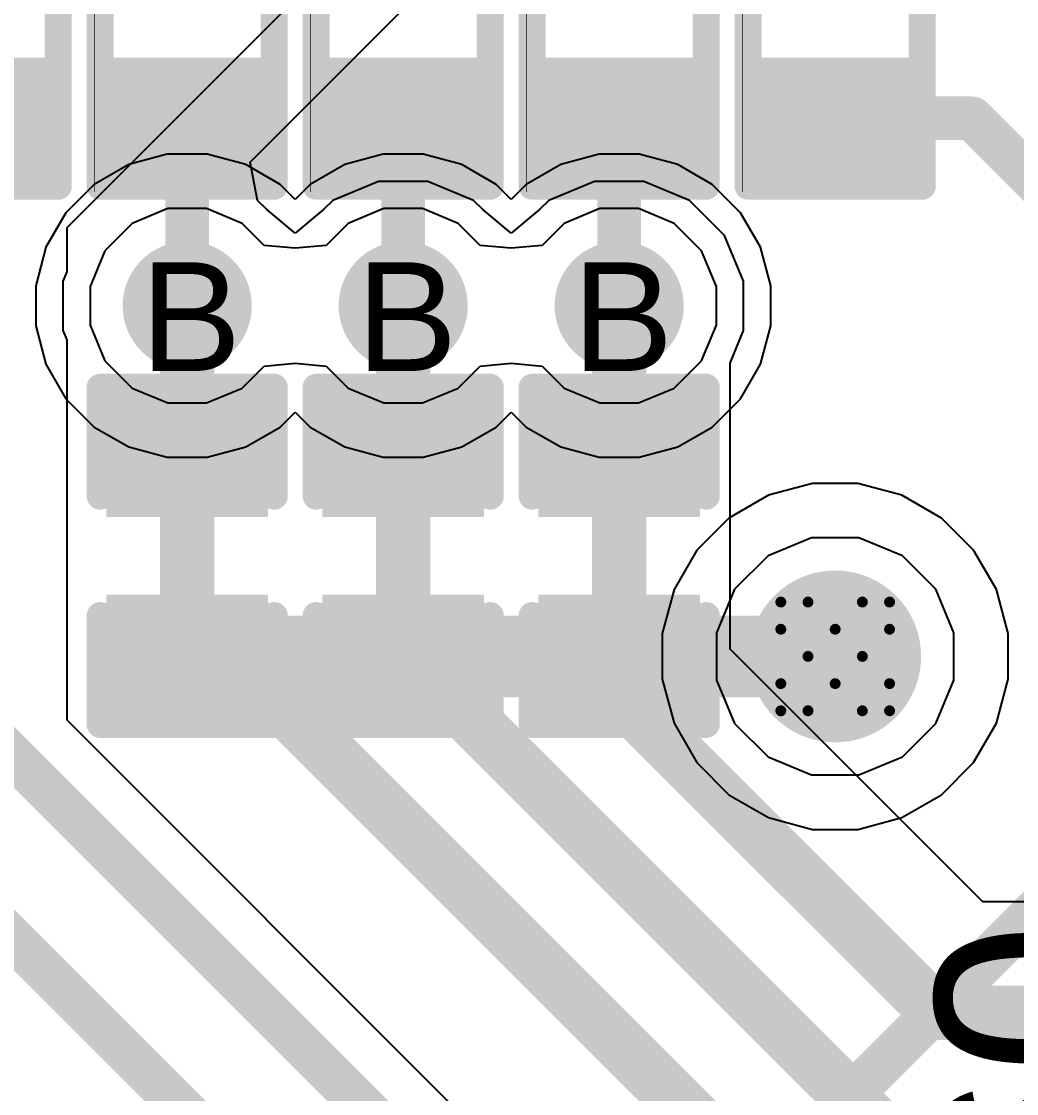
# Model space of a CAD drawing. Header units: inches. Extents: x 0 to 5379, y 0 to 5429.
# Drawn here: x 233.52 to 238.17, y 118.94 to 123.95 of the extents above; entities that cross this region are included whole.
import ezdxf

# ---------------------------------------------------------------- set-up
doc = ezdxf.new("R2010")
doc.units = ezdxf.units.IN
for name, color, linetype in [('Bottom Layer', 5, 'Continuous'), ('Bottom Solder', 6, 'Continuous'), ('Drill Drawing', 1, 'Continuous'), ('GND01', 16, 'Continuous'), ('GND02', 76, 'Continuous'), ('PWR', 156, 'Continuous'), ('SIG 01', 90, 'Continuous'), ('Top Layer', 1, 'Continuous'), ('Top Overlay', 2, 'Continuous'), ('Top Paste', 8, 'Continuous'), ('Top Solder', 216, 'Continuous'), ('Via Holes', 16, 'Continuous')]:
    doc.layers.add(name, color=color, linetype=linetype)
doc.styles.add('Arial', font='', dxfattribs={"height": 0.2})
doc.styles.get('Arial').set_extended_font_data('Arial')

# ---------------------------------------------------------------- blocks, each defined once
blk = doc.blocks.new('R___0402_431')
at = {"layer": 'Top Layer'}
for points in [[(-0.6985, -0.3175), (-0.6985, 0.3175), (-0.2413, 0.3175), (-0.2413, -0.3175)], [(0.2413, -0.3175), (0.2413, 0.3175), (0.6985, 0.3175), (0.6985, -0.3175)]]:
    blk.add_hatch(color=1, dxfattribs=at).paths.add_polyline_path(points)
at = {"layer": 'Top Paste'}
for points in [[(-0.6985, -0.3175), (-0.6985, 0.3175), (-0.2413, 0.3175), (-0.2413, -0.3175)], [(0.2413, -0.3175), (0.2413, 0.3175), (0.6985, 0.3175), (0.6985, -0.3175)]]:
    blk.add_hatch(color=8, dxfattribs=at).paths.add_polyline_path(points)
at = {"layer": 'Top Solder'}
for points in [[(-0.7535, -0.3725), (-0.7535, 0.3725), (-0.1863, 0.3725), (-0.1863, -0.3725)], [(0.1863, -0.3725), (0.1863, 0.3725), (0.7535, 0.3725), (0.7535, -0.3725)]]:
    blk.add_hatch(color=216, dxfattribs=at).paths.add_polyline_path(points)
at = {"layer": 'Top Overlay'}
for points in [[(-0.7874, -0.4064, 0.127, 0.127, 0), (-0.7874, 0.4064, 0.127, 0.127, 0)], [(0.7874, 0.4064, 0.127, 0.127, 0), (-0.7874, 0.4064, 0.127, 0.127, 0)], [(0.7874, -0.4064, 0.127, 0.127, 0), (0.7874, 0.4064, 0.127, 0.127, 0)], [(0.7874, -0.4064, 0.127, 0.127, 0), (-0.7874, -0.4064, 0.127, 0.127, 0)], [(0.8128, -0.4318, 0.00323, 0.00323, 0), (-0.8128, -0.4318, 0.00323, 0.00323, 0)]]:
    blk.add_lwpolyline(points, format="xyseb", dxfattribs=at)
for points in [[(-0.8191, 0.4064, 0.0635, 0.0635, 1), (-0.7556, 0.4064, 0.0635, 0.0635, 1)], [(-0.8191, 0.4064, 0.0635, 0.0635, 1), (-0.7556, 0.4064, 0.0635, 0.0635, 1)], [(0.7556, 0.4064, 0.0635, 0.0635, 1), (0.8191, 0.4064, 0.0635, 0.0635, 1)], [(0.7556, 0.4064, 0.0635, 0.0635, 1), (0.8191, 0.4064, 0.0635, 0.0635, 1)], [(-0.8191, -0.4064, 0.0635, 0.0635, 1), (-0.7556, -0.4064, 0.0635, 0.0635, 1)], [(-0.8191, -0.4064, 0.0635, 0.0635, 1), (-0.7556, -0.4064, 0.0635, 0.0635, 1)], [(0.7556, -0.4064, 0.0635, 0.0635, 1), (0.8191, -0.4064, 0.0635, 0.0635, 1)], [(0.7556, -0.4064, 0.0635, 0.0635, 1), (0.8191, -0.4064, 0.0635, 0.0635, 1)], [(-0.8136, -0.4318, 0.00161, 0.00161, 1), (-0.812, -0.4318, 0.00161, 0.00161, 1)], [(0.812, -0.4318, 0.00161, 0.00161, 1), (0.8136, -0.4318, 0.00161, 0.00161, 1)]]:
    blk.add_lwpolyline(points, format="xyseb", close=True, dxfattribs=at)
blk = doc.blocks.new('R___0402_432')
at = {"layer": 'Top Layer'}
for points in [[(-0.6985, -0.3175), (-0.6985, 0.3175), (-0.2413, 0.3175), (-0.2413, -0.3175)], [(0.2413, -0.3175), (0.2413, 0.3175), (0.6985, 0.3175), (0.6985, -0.3175)]]:
    blk.add_hatch(color=1, dxfattribs=at).paths.add_polyline_path(points)
at = {"layer": 'Top Paste'}
for points in [[(-0.6985, -0.3175), (-0.6985, 0.3175), (-0.2413, 0.3175), (-0.2413, -0.3175)], [(0.2413, -0.3175), (0.2413, 0.3175), (0.6985, 0.3175), (0.6985, -0.3175)]]:
    blk.add_hatch(color=8, dxfattribs=at).paths.add_polyline_path(points)
at = {"layer": 'Top Solder'}
for points in [[(-0.7535, -0.3725), (-0.7535, 0.3725), (-0.1863, 0.3725), (-0.1863, -0.3725)], [(0.1863, -0.3725), (0.1863, 0.3725), (0.7535, 0.3725), (0.7535, -0.3725)]]:
    blk.add_hatch(color=216, dxfattribs=at).paths.add_polyline_path(points)
at = {"layer": 'Top Overlay'}
for points in [[(-0.7874, -0.4064, 0.127, 0.127, 0), (-0.7874, 0.4064, 0.127, 0.127, 0)], [(0.7874, 0.4064, 0.127, 0.127, 0), (-0.7874, 0.4064, 0.127, 0.127, 0)], [(0.7874, -0.4064, 0.127, 0.127, 0), (0.7874, 0.4064, 0.127, 0.127, 0)], [(0.7874, -0.4064, 0.127, 0.127, 0), (-0.7874, -0.4064, 0.127, 0.127, 0)], [(0.8128, -0.4318, 0.00323, 0.00323, 0), (-0.8128, -0.4318, 0.00323, 0.00323, 0)]]:
    blk.add_lwpolyline(points, format="xyseb", dxfattribs=at)
for points in [[(-0.8191, 0.4064, 0.0635, 0.0635, 1), (-0.7556, 0.4064, 0.0635, 0.0635, 1)], [(-0.8191, 0.4064, 0.0635, 0.0635, 1), (-0.7556, 0.4064, 0.0635, 0.0635, 1)], [(0.7556, 0.4064, 0.0635, 0.0635, 1), (0.8191, 0.4064, 0.0635, 0.0635, 1)], [(0.7556, 0.4064, 0.0635, 0.0635, 1), (0.8191, 0.4064, 0.0635, 0.0635, 1)], [(-0.8191, -0.4064, 0.0635, 0.0635, 1), (-0.7556, -0.4064, 0.0635, 0.0635, 1)], [(-0.8191, -0.4064, 0.0635, 0.0635, 1), (-0.7556, -0.4064, 0.0635, 0.0635, 1)], [(0.7556, -0.4064, 0.0635, 0.0635, 1), (0.8191, -0.4064, 0.0635, 0.0635, 1)], [(0.7556, -0.4064, 0.0635, 0.0635, 1), (0.8191, -0.4064, 0.0635, 0.0635, 1)], [(-0.8136, -0.4318, 0.00161, 0.00161, 1), (-0.812, -0.4318, 0.00161, 0.00161, 1)], [(0.812, -0.4318, 0.00161, 0.00161, 1), (0.8136, -0.4318, 0.00161, 0.00161, 1)]]:
    blk.add_lwpolyline(points, format="xyseb", close=True, dxfattribs=at)
blk = doc.blocks.new('R___0402_434')
at = {"layer": 'Top Layer'}
for points in [[(-0.6985, -0.3175), (-0.6985, 0.3175), (-0.2413, 0.3175), (-0.2413, -0.3175)], [(0.2413, -0.3175), (0.2413, 0.3175), (0.6985, 0.3175), (0.6985, -0.3175)]]:
    blk.add_hatch(color=1, dxfattribs=at).paths.add_polyline_path(points)
at = {"layer": 'Top Paste'}
for points in [[(-0.6985, -0.3175), (-0.6985, 0.3175), (-0.2413, 0.3175), (-0.2413, -0.3175)], [(0.2413, -0.3175), (0.2413, 0.3175), (0.6985, 0.3175), (0.6985, -0.3175)]]:
    blk.add_hatch(color=8, dxfattribs=at).paths.add_polyline_path(points)
at = {"layer": 'Top Solder'}
for points in [[(-0.7535, -0.3725), (-0.7535, 0.3725), (-0.1863, 0.3725), (-0.1863, -0.3725)], [(0.1863, -0.3725), (0.1863, 0.3725), (0.7535, 0.3725), (0.7535, -0.3725)]]:
    blk.add_hatch(color=216, dxfattribs=at).paths.add_polyline_path(points)
at = {"layer": 'Top Overlay'}
for points in [[(-0.7874, -0.4064, 0.127, 0.127, 0), (-0.7874, 0.4064, 0.127, 0.127, 0)], [(0.7874, 0.4064, 0.127, 0.127, 0), (-0.7874, 0.4064, 0.127, 0.127, 0)], [(0.7874, -0.4064, 0.127, 0.127, 0), (0.7874, 0.4064, 0.127, 0.127, 0)], [(0.7874, -0.4064, 0.127, 0.127, 0), (-0.7874, -0.4064, 0.127, 0.127, 0)], [(0.8128, -0.4318, 0.00323, 0.00323, 0), (-0.8128, -0.4318, 0.00323, 0.00323, 0)]]:
    blk.add_lwpolyline(points, format="xyseb", dxfattribs=at)
for points in [[(-0.8191, 0.4064, 0.0635, 0.0635, 1), (-0.7556, 0.4064, 0.0635, 0.0635, 1)], [(-0.8191, 0.4064, 0.0635, 0.0635, 1), (-0.7556, 0.4064, 0.0635, 0.0635, 1)], [(0.7556, 0.4064, 0.0635, 0.0635, 1), (0.8191, 0.4064, 0.0635, 0.0635, 1)], [(0.7556, 0.4064, 0.0635, 0.0635, 1), (0.8191, 0.4064, 0.0635, 0.0635, 1)], [(-0.8191, -0.4064, 0.0635, 0.0635, 1), (-0.7556, -0.4064, 0.0635, 0.0635, 1)], [(-0.8191, -0.4064, 0.0635, 0.0635, 1), (-0.7556, -0.4064, 0.0635, 0.0635, 1)], [(0.7556, -0.4064, 0.0635, 0.0635, 1), (0.8191, -0.4064, 0.0635, 0.0635, 1)], [(0.7556, -0.4064, 0.0635, 0.0635, 1), (0.8191, -0.4064, 0.0635, 0.0635, 1)], [(-0.8136, -0.4318, 0.00161, 0.00161, 1), (-0.812, -0.4318, 0.00161, 0.00161, 1)], [(0.812, -0.4318, 0.00161, 0.00161, 1), (0.8136, -0.4318, 0.00161, 0.00161, 1)]]:
    blk.add_lwpolyline(points, format="xyseb", close=True, dxfattribs=at)
blk = doc.blocks.new('R___0402_436')
at = {"layer": 'Top Layer'}
for points in [[(-0.6985, -0.3175), (-0.6985, 0.3175), (-0.2413, 0.3175), (-0.2413, -0.3175)], [(0.2413, -0.3175), (0.2413, 0.3175), (0.6985, 0.3175), (0.6985, -0.3175)]]:
    blk.add_hatch(color=1, dxfattribs=at).paths.add_polyline_path(points)
at = {"layer": 'Top Paste'}
for points in [[(-0.6985, -0.3175), (-0.6985, 0.3175), (-0.2413, 0.3175), (-0.2413, -0.3175)], [(0.2413, -0.3175), (0.2413, 0.3175), (0.6985, 0.3175), (0.6985, -0.3175)]]:
    blk.add_hatch(color=8, dxfattribs=at).paths.add_polyline_path(points)
at = {"layer": 'Top Solder'}
for points in [[(-0.7535, -0.3725), (-0.7535, 0.3725), (-0.1863, 0.3725), (-0.1863, -0.3725)], [(0.1863, -0.3725), (0.1863, 0.3725), (0.7535, 0.3725), (0.7535, -0.3725)]]:
    blk.add_hatch(color=216, dxfattribs=at).paths.add_polyline_path(points)
at = {"layer": 'Top Overlay'}
for points in [[(-0.7874, -0.4064, 0.127, 0.127, 0), (-0.7874, 0.4064, 0.127, 0.127, 0)], [(0.7874, 0.4064, 0.127, 0.127, 0), (-0.7874, 0.4064, 0.127, 0.127, 0)], [(0.7874, -0.4064, 0.127, 0.127, 0), (0.7874, 0.4064, 0.127, 0.127, 0)], [(0.7874, -0.4064, 0.127, 0.127, 0), (-0.7874, -0.4064, 0.127, 0.127, 0)], [(0.8128, -0.4318, 0.00323, 0.00323, 0), (-0.8128, -0.4318, 0.00323, 0.00323, 0)]]:
    blk.add_lwpolyline(points, format="xyseb", dxfattribs=at)
for points in [[(-0.8191, 0.4064, 0.0635, 0.0635, 1), (-0.7556, 0.4064, 0.0635, 0.0635, 1)], [(-0.8191, 0.4064, 0.0635, 0.0635, 1), (-0.7556, 0.4064, 0.0635, 0.0635, 1)], [(0.7556, 0.4064, 0.0635, 0.0635, 1), (0.8191, 0.4064, 0.0635, 0.0635, 1)], [(0.7556, 0.4064, 0.0635, 0.0635, 1), (0.8191, 0.4064, 0.0635, 0.0635, 1)], [(-0.8191, -0.4064, 0.0635, 0.0635, 1), (-0.7556, -0.4064, 0.0635, 0.0635, 1)], [(-0.8191, -0.4064, 0.0635, 0.0635, 1), (-0.7556, -0.4064, 0.0635, 0.0635, 1)], [(0.7556, -0.4064, 0.0635, 0.0635, 1), (0.8191, -0.4064, 0.0635, 0.0635, 1)], [(0.7556, -0.4064, 0.0635, 0.0635, 1), (0.8191, -0.4064, 0.0635, 0.0635, 1)], [(-0.8136, -0.4318, 0.00161, 0.00161, 1), (-0.812, -0.4318, 0.00161, 0.00161, 1)], [(0.812, -0.4318, 0.00161, 0.00161, 1), (0.8136, -0.4318, 0.00161, 0.00161, 1)]]:
    blk.add_lwpolyline(points, format="xyseb", close=True, dxfattribs=at)
blk = doc.blocks.new('R___0402_438')
at = {"layer": 'Top Layer'}
for points in [[(-0.6985, -0.3175), (-0.6985, 0.3175), (-0.2413, 0.3175), (-0.2413, -0.3175)], [(0.2413, -0.3175), (0.2413, 0.3175), (0.6985, 0.3175), (0.6985, -0.3175)]]:
    blk.add_hatch(color=1, dxfattribs=at).paths.add_polyline_path(points)
at = {"layer": 'Top Paste'}
for points in [[(-0.6985, -0.3175), (-0.6985, 0.3175), (-0.2413, 0.3175), (-0.2413, -0.3175)], [(0.2413, -0.3175), (0.2413, 0.3175), (0.6985, 0.3175), (0.6985, -0.3175)]]:
    blk.add_hatch(color=8, dxfattribs=at).paths.add_polyline_path(points)
at = {"layer": 'Top Solder'}
for points in [[(-0.7535, -0.3725), (-0.7535, 0.3725), (-0.1863, 0.3725), (-0.1863, -0.3725)], [(0.1863, -0.3725), (0.1863, 0.3725), (0.7535, 0.3725), (0.7535, -0.3725)]]:
    blk.add_hatch(color=216, dxfattribs=at).paths.add_polyline_path(points)
at = {"layer": 'Top Overlay'}
for points in [[(-0.7874, -0.4064, 0.127, 0.127, 0), (-0.7874, 0.4064, 0.127, 0.127, 0)], [(0.7874, 0.4064, 0.127, 0.127, 0), (-0.7874, 0.4064, 0.127, 0.127, 0)], [(0.7874, -0.4064, 0.127, 0.127, 0), (0.7874, 0.4064, 0.127, 0.127, 0)], [(0.7874, -0.4064, 0.127, 0.127, 0), (-0.7874, -0.4064, 0.127, 0.127, 0)], [(0.8128, -0.4318, 0.00323, 0.00323, 0), (-0.8128, -0.4318, 0.00323, 0.00323, 0)]]:
    blk.add_lwpolyline(points, format="xyseb", dxfattribs=at)
for points in [[(-0.8191, 0.4064, 0.0635, 0.0635, 1), (-0.7556, 0.4064, 0.0635, 0.0635, 1)], [(-0.8191, 0.4064, 0.0635, 0.0635, 1), (-0.7556, 0.4064, 0.0635, 0.0635, 1)], [(0.7556, 0.4064, 0.0635, 0.0635, 1), (0.8191, 0.4064, 0.0635, 0.0635, 1)], [(0.7556, 0.4064, 0.0635, 0.0635, 1), (0.8191, 0.4064, 0.0635, 0.0635, 1)], [(-0.8191, -0.4064, 0.0635, 0.0635, 1), (-0.7556, -0.4064, 0.0635, 0.0635, 1)], [(-0.8191, -0.4064, 0.0635, 0.0635, 1), (-0.7556, -0.4064, 0.0635, 0.0635, 1)], [(0.7556, -0.4064, 0.0635, 0.0635, 1), (0.8191, -0.4064, 0.0635, 0.0635, 1)], [(0.7556, -0.4064, 0.0635, 0.0635, 1), (0.8191, -0.4064, 0.0635, 0.0635, 1)], [(-0.8136, -0.4318, 0.00161, 0.00161, 1), (-0.812, -0.4318, 0.00161, 0.00161, 1)], [(0.812, -0.4318, 0.00161, 0.00161, 1), (0.8136, -0.4318, 0.00161, 0.00161, 1)]]:
    blk.add_lwpolyline(points, format="xyseb", close=True, dxfattribs=at)
blk = doc.blocks.new('C___0402_965')
at = {"layer": 'Top Layer'}
for points in [[(-0.6985, -0.3175), (-0.6985, 0.3175), (-0.2413, 0.3175), (-0.2413, -0.3175)], [(0.2413, -0.3175), (0.2413, 0.3175), (0.6985, 0.3175), (0.6985, -0.3175)]]:
    blk.add_hatch(color=1, dxfattribs=at).paths.add_polyline_path(points)
at = {"layer": 'Top Paste'}
for points in [[(-0.6985, -0.3175), (-0.6985, 0.3175), (-0.2413, 0.3175), (-0.2413, -0.3175)], [(0.2413, -0.3175), (0.2413, 0.3175), (0.6985, 0.3175), (0.6985, -0.3175)]]:
    blk.add_hatch(color=8, dxfattribs=at).paths.add_polyline_path(points)
at = {"layer": 'Top Solder'}
for points in [[(-0.7585, -0.3775), (-0.7585, 0.3775), (-0.1813, 0.3775), (-0.1813, -0.3775)], [(0.1813, -0.3775), (0.1813, 0.3775), (0.7585, 0.3775), (0.7585, -0.3775)]]:
    blk.add_hatch(color=216, dxfattribs=at).paths.add_polyline_path(points)
at = {"layer": 'Top Overlay'}
for points in [[(-0.7874, 0.4064, 0.127, 0.127, 0), (-0.2794, 0.4064, 0.127, 0.127, 0)], [(-0.7874, 0.4064, 0.127, 0.127, 0), (-0.7874, -0.4064, 0.127, 0.127, 0)], [(0.2794, 0.4064, 0.127, 0.127, 0), (0.7874, 0.4064, 0.127, 0.127, 0)], [(0.7874, 0.4064, 0.127, 0.127, 0), (0.7874, -0.4064, 0.127, 0.127, 0)], [(-0.7874, -0.4064, 0.127, 0.127, 0), (-0.2794, -0.4064, 0.127, 0.127, 0)], [(0.2794, -0.4064, 0.127, 0.127, 0), (0.7874, -0.4064, 0.127, 0.127, 0)]]:
    blk.add_lwpolyline(points, format="xyseb", dxfattribs=at)
for points in [[(-0.8191, 0.4064, 0.0635, 0.0635, 1), (-0.7556, 0.4064, 0.0635, 0.0635, 1)], [(-0.8191, 0.4064, 0.0635, 0.0635, 1), (-0.7556, 0.4064, 0.0635, 0.0635, 1)], [(-0.3111, 0.4064, 0.0635, 0.0635, 1), (-0.2477, 0.4064, 0.0635, 0.0635, 1)], [(0.2477, 0.4064, 0.0635, 0.0635, 1), (0.3111, 0.4064, 0.0635, 0.0635, 1)], [(0.7556, 0.4064, 0.0635, 0.0635, 1), (0.8191, 0.4064, 0.0635, 0.0635, 1)], [(0.7556, 0.4064, 0.0635, 0.0635, 1), (0.8191, 0.4064, 0.0635, 0.0635, 1)], [(-0.8191, -0.4064, 0.0635, 0.0635, 1), (-0.7556, -0.4064, 0.0635, 0.0635, 1)], [(-0.8191, -0.4064, 0.0635, 0.0635, 1), (-0.7556, -0.4064, 0.0635, 0.0635, 1)], [(-0.3111, -0.4064, 0.0635, 0.0635, 1), (-0.2477, -0.4064, 0.0635, 0.0635, 1)], [(0.2477, -0.4064, 0.0635, 0.0635, 1), (0.3111, -0.4064, 0.0635, 0.0635, 1)], [(0.7556, -0.4064, 0.0635, 0.0635, 1), (0.8191, -0.4064, 0.0635, 0.0635, 1)], [(0.7556, -0.4064, 0.0635, 0.0635, 1), (0.8191, -0.4064, 0.0635, 0.0635, 1)]]:
    blk.add_lwpolyline(points, format="xyseb", close=True, dxfattribs=at)
blk = doc.blocks.new('C___0402_966')
at = {"layer": 'Top Layer'}
for points in [[(-0.6985, -0.3175), (-0.6985, 0.3175), (-0.2413, 0.3175), (-0.2413, -0.3175)], [(0.2413, -0.3175), (0.2413, 0.3175), (0.6985, 0.3175), (0.6985, -0.3175)]]:
    blk.add_hatch(color=1, dxfattribs=at).paths.add_polyline_path(points)
at = {"layer": 'Top Paste'}
for points in [[(-0.6985, -0.3175), (-0.6985, 0.3175), (-0.2413, 0.3175), (-0.2413, -0.3175)], [(0.2413, -0.3175), (0.2413, 0.3175), (0.6985, 0.3175), (0.6985, -0.3175)]]:
    blk.add_hatch(color=8, dxfattribs=at).paths.add_polyline_path(points)
at = {"layer": 'Top Solder'}
for points in [[(-0.7585, -0.3775), (-0.7585, 0.3775), (-0.1813, 0.3775), (-0.1813, -0.3775)], [(0.1813, -0.3775), (0.1813, 0.3775), (0.7585, 0.3775), (0.7585, -0.3775)]]:
    blk.add_hatch(color=216, dxfattribs=at).paths.add_polyline_path(points)
at = {"layer": 'Top Overlay'}
for points in [[(-0.7874, 0.4064, 0.127, 0.127, 0), (-0.2794, 0.4064, 0.127, 0.127, 0)], [(-0.7874, 0.4064, 0.127, 0.127, 0), (-0.7874, -0.4064, 0.127, 0.127, 0)], [(0.2794, 0.4064, 0.127, 0.127, 0), (0.7874, 0.4064, 0.127, 0.127, 0)], [(0.7874, 0.4064, 0.127, 0.127, 0), (0.7874, -0.4064, 0.127, 0.127, 0)], [(-0.7874, -0.4064, 0.127, 0.127, 0), (-0.2794, -0.4064, 0.127, 0.127, 0)], [(0.2794, -0.4064, 0.127, 0.127, 0), (0.7874, -0.4064, 0.127, 0.127, 0)]]:
    blk.add_lwpolyline(points, format="xyseb", dxfattribs=at)
for points in [[(-0.8191, 0.4064, 0.0635, 0.0635, 1), (-0.7556, 0.4064, 0.0635, 0.0635, 1)], [(-0.8191, 0.4064, 0.0635, 0.0635, 1), (-0.7556, 0.4064, 0.0635, 0.0635, 1)], [(-0.3111, 0.4064, 0.0635, 0.0635, 1), (-0.2477, 0.4064, 0.0635, 0.0635, 1)], [(0.2477, 0.4064, 0.0635, 0.0635, 1), (0.3111, 0.4064, 0.0635, 0.0635, 1)], [(0.7556, 0.4064, 0.0635, 0.0635, 1), (0.8191, 0.4064, 0.0635, 0.0635, 1)], [(0.7556, 0.4064, 0.0635, 0.0635, 1), (0.8191, 0.4064, 0.0635, 0.0635, 1)], [(-0.8191, -0.4064, 0.0635, 0.0635, 1), (-0.7556, -0.4064, 0.0635, 0.0635, 1)], [(-0.8191, -0.4064, 0.0635, 0.0635, 1), (-0.7556, -0.4064, 0.0635, 0.0635, 1)], [(-0.3111, -0.4064, 0.0635, 0.0635, 1), (-0.2477, -0.4064, 0.0635, 0.0635, 1)], [(0.2477, -0.4064, 0.0635, 0.0635, 1), (0.3111, -0.4064, 0.0635, 0.0635, 1)], [(0.7556, -0.4064, 0.0635, 0.0635, 1), (0.8191, -0.4064, 0.0635, 0.0635, 1)], [(0.7556, -0.4064, 0.0635, 0.0635, 1), (0.8191, -0.4064, 0.0635, 0.0635, 1)]]:
    blk.add_lwpolyline(points, format="xyseb", close=True, dxfattribs=at)
blk = doc.blocks.new('C___0402_967')
at = {"layer": 'Top Layer'}
for points in [[(-0.6985, -0.3175), (-0.6985, 0.3175), (-0.2413, 0.3175), (-0.2413, -0.3175)], [(0.2413, -0.3175), (0.2413, 0.3175), (0.6985, 0.3175), (0.6985, -0.3175)]]:
    blk.add_hatch(color=1, dxfattribs=at).paths.add_polyline_path(points)
at = {"layer": 'Top Paste'}
for points in [[(-0.6985, -0.3175), (-0.6985, 0.3175), (-0.2413, 0.3175), (-0.2413, -0.3175)], [(0.2413, -0.3175), (0.2413, 0.3175), (0.6985, 0.3175), (0.6985, -0.3175)]]:
    blk.add_hatch(color=8, dxfattribs=at).paths.add_polyline_path(points)
at = {"layer": 'Top Solder'}
for points in [[(-0.7585, -0.3775), (-0.7585, 0.3775), (-0.1813, 0.3775), (-0.1813, -0.3775)], [(0.1813, -0.3775), (0.1813, 0.3775), (0.7585, 0.3775), (0.7585, -0.3775)]]:
    blk.add_hatch(color=216, dxfattribs=at).paths.add_polyline_path(points)
at = {"layer": 'Top Overlay'}
for points in [[(-0.7874, 0.4064, 0.127, 0.127, 0), (-0.2794, 0.4064, 0.127, 0.127, 0)], [(-0.7874, 0.4064, 0.127, 0.127, 0), (-0.7874, -0.4064, 0.127, 0.127, 0)], [(0.2794, 0.4064, 0.127, 0.127, 0), (0.7874, 0.4064, 0.127, 0.127, 0)], [(0.7874, 0.4064, 0.127, 0.127, 0), (0.7874, -0.4064, 0.127, 0.127, 0)], [(-0.7874, -0.4064, 0.127, 0.127, 0), (-0.2794, -0.4064, 0.127, 0.127, 0)], [(0.2794, -0.4064, 0.127, 0.127, 0), (0.7874, -0.4064, 0.127, 0.127, 0)]]:
    blk.add_lwpolyline(points, format="xyseb", dxfattribs=at)
for points in [[(-0.8191, 0.4064, 0.0635, 0.0635, 1), (-0.7556, 0.4064, 0.0635, 0.0635, 1)], [(-0.8191, 0.4064, 0.0635, 0.0635, 1), (-0.7556, 0.4064, 0.0635, 0.0635, 1)], [(-0.3111, 0.4064, 0.0635, 0.0635, 1), (-0.2477, 0.4064, 0.0635, 0.0635, 1)], [(0.2477, 0.4064, 0.0635, 0.0635, 1), (0.3111, 0.4064, 0.0635, 0.0635, 1)], [(0.7556, 0.4064, 0.0635, 0.0635, 1), (0.8191, 0.4064, 0.0635, 0.0635, 1)], [(0.7556, 0.4064, 0.0635, 0.0635, 1), (0.8191, 0.4064, 0.0635, 0.0635, 1)], [(-0.8191, -0.4064, 0.0635, 0.0635, 1), (-0.7556, -0.4064, 0.0635, 0.0635, 1)], [(-0.8191, -0.4064, 0.0635, 0.0635, 1), (-0.7556, -0.4064, 0.0635, 0.0635, 1)], [(-0.3111, -0.4064, 0.0635, 0.0635, 1), (-0.2477, -0.4064, 0.0635, 0.0635, 1)], [(0.2477, -0.4064, 0.0635, 0.0635, 1), (0.3111, -0.4064, 0.0635, 0.0635, 1)], [(0.7556, -0.4064, 0.0635, 0.0635, 1), (0.8191, -0.4064, 0.0635, 0.0635, 1)], [(0.7556, -0.4064, 0.0635, 0.0635, 1), (0.8191, -0.4064, 0.0635, 0.0635, 1)]]:
    blk.add_lwpolyline(points, format="xyseb", close=True, dxfattribs=at)

msp = doc.modelspace()

# ---------------------------------------------------------------- hatches: boundary and pattern name
at = {"layer": 'Bottom Layer'}
h = msp.add_hatch(color=5, dxfattribs=at)
edge = h.paths.add_edge_path()
edge.add_arc((234.2987, 122.6225), 0.2, 0, 360)
h = msp.add_hatch(color=5, dxfattribs=at)
edge = h.paths.add_edge_path()
edge.add_arc((235.3077, 122.6225), 0.2, 0, 360)
h = msp.add_hatch(color=5, dxfattribs=at)
edge = h.paths.add_edge_path()
edge.add_arc((236.3168, 122.6225), 0.2, 0, 360)
h = msp.add_hatch(color=5, dxfattribs=at)
edge = h.paths.add_edge_path()
edge.add_arc((237.3259, 120.9842), 0.3, 0, 360)
at = {"layer": 'Bottom Solder'}
h = msp.add_hatch(color=6, dxfattribs=at)
edge = h.paths.add_edge_path()
edge.add_arc((234.2987, 122.6225), 0.3016, 0, 360)
h = msp.add_hatch(color=6, dxfattribs=at)
edge = h.paths.add_edge_path()
edge.add_arc((235.3077, 122.6225), 0.3016, 0, 360)
h = msp.add_hatch(color=6, dxfattribs=at)
edge = h.paths.add_edge_path()
edge.add_arc((236.3168, 122.6225), 0.3016, 0, 360)
h = msp.add_hatch(color=6, dxfattribs=at)
edge = h.paths.add_edge_path()
edge.add_arc((237.3259, 120.9842), 0.4016, 0, 360)
at = {"layer": 'GND01'}
h = msp.add_hatch(color=16, dxfattribs=at)
edge = h.paths.add_edge_path()
edge.add_arc((234.2987, 122.6225), 0.2, 0, 360)
h = msp.add_hatch(color=16, dxfattribs=at)
edge = h.paths.add_edge_path()
edge.add_arc((235.3077, 122.6225), 0.2, 0, 360)
h = msp.add_hatch(color=16, dxfattribs=at)
edge = h.paths.add_edge_path()
edge.add_arc((236.3168, 122.6225), 0.2, 0, 360)
h = msp.add_hatch(color=16, dxfattribs=at)
edge = h.paths.add_edge_path()
edge.add_arc((237.3259, 120.9842), 0.3, 0, 360)
at = {"layer": 'GND02'}
h = msp.add_hatch(color=76, dxfattribs=at)
edge = h.paths.add_edge_path()
edge.add_arc((234.2987, 122.6225), 0.2, 0, 360)
h = msp.add_hatch(color=76, dxfattribs=at)
edge = h.paths.add_edge_path()
edge.add_arc((235.3077, 122.6225), 0.2, 0, 360)
h = msp.add_hatch(color=76, dxfattribs=at)
edge = h.paths.add_edge_path()
edge.add_arc((236.3168, 122.6225), 0.2, 0, 360)
h = msp.add_hatch(color=76, dxfattribs=at)
edge = h.paths.add_edge_path()
edge.add_arc((237.3259, 120.9842), 0.3, 0, 360)
at = {"layer": 'PWR'}
h = msp.add_hatch(color=156, dxfattribs=at)
edge = h.paths.add_edge_path()
edge.add_arc((234.2987, 122.6225), 0.2, 0, 360)
h = msp.add_hatch(color=156, dxfattribs=at)
edge = h.paths.add_edge_path()
edge.add_arc((235.3077, 122.6225), 0.2, 0, 360)
h = msp.add_hatch(color=156, dxfattribs=at)
edge = h.paths.add_edge_path()
edge.add_arc((236.3168, 122.6225), 0.2, 0, 360)
h = msp.add_hatch(color=156, dxfattribs=at)
edge = h.paths.add_edge_path()
edge.add_arc((237.3259, 120.9842), 0.3, 0, 360)
at = {"layer": 'SIG 01'}
h = msp.add_hatch(color=90, dxfattribs=at)
edge = h.paths.add_edge_path()
edge.add_arc((234.2987, 122.6225), 0.2, 0, 360)
h = msp.add_hatch(color=90, dxfattribs=at)
edge = h.paths.add_edge_path()
edge.add_arc((235.3077, 122.6225), 0.2, 0, 360)
h = msp.add_hatch(color=90, dxfattribs=at)
edge = h.paths.add_edge_path()
edge.add_arc((236.3168, 122.6225), 0.2, 0, 360)
h = msp.add_hatch(color=90, dxfattribs=at)
edge = h.paths.add_edge_path()
edge.add_arc((237.3259, 120.9842), 0.3, 0, 360)
at = {"layer": 'Top Layer'}
h = msp.add_hatch(color=1, dxfattribs=at)
edge = h.paths.add_edge_path()
edge.add_arc((234.2987, 122.6225), 0.2, 0, 360)
h = msp.add_hatch(color=1, dxfattribs=at)
edge = h.paths.add_edge_path()
edge.add_arc((235.3077, 122.6225), 0.2, 0, 360)
h = msp.add_hatch(color=1, dxfattribs=at)
edge = h.paths.add_edge_path()
edge.add_arc((236.3168, 122.6225), 0.2, 0, 360)
h = msp.add_hatch(color=1, dxfattribs=at)
edge = h.paths.add_edge_path()
edge.add_arc((237.3259, 120.9842), 0.3, 0, 360)
at = {"layer": 'Top Solder'}
h = msp.add_hatch(color=216, dxfattribs=at)
edge = h.paths.add_edge_path()
edge.add_arc((234.2987, 122.6225), 0.3016, 0, 360)
h = msp.add_hatch(color=216, dxfattribs=at)
edge = h.paths.add_edge_path()
edge.add_arc((235.3077, 122.6225), 0.3016, 0, 360)
h = msp.add_hatch(color=216, dxfattribs=at)
edge = h.paths.add_edge_path()
edge.add_arc((236.3168, 122.6225), 0.3016, 0, 360)
h = msp.add_hatch(color=216, dxfattribs=at)
edge = h.paths.add_edge_path()
edge.add_arc((237.3259, 120.9842), 0.4016, 0, 360)
at = {"layer": 'Via Holes'}
h = msp.add_hatch(color=7, dxfattribs=at)
edge = h.paths.add_edge_path()
edge.add_arc((234.2987, 122.6225), 0.1, 0, 360)
h = msp.add_hatch(color=7, dxfattribs=at)
edge = h.paths.add_edge_path()
edge.add_arc((235.3077, 122.6225), 0.1, 0, 360)
h = msp.add_hatch(color=7, dxfattribs=at)
edge = h.paths.add_edge_path()
edge.add_arc((236.3168, 122.6225), 0.1, 0, 360)
h = msp.add_hatch(color=7, dxfattribs=at)
edge = h.paths.add_edge_path()
edge.add_arc((237.3259, 120.9842), 0.15, 0, 360)

# ---------------------------------------------------------------- linework, layer by layer
at = {"layer": 'Bottom Layer'}
for p, q in [((234.2054, 123.3305), (234.0254, 123.2823)), ((234.3919, 123.3305), (234.2054, 123.3305)), ((234.5719, 123.2823), (234.3919, 123.3305)), ((235.2145, 123.3305), (235.0345, 123.2823)), ((235.4009, 123.3305), (235.2145, 123.3305)), ((235.581, 123.2823), (235.4009, 123.3305)), ((236.2236, 123.3305), (236.0435, 123.2823)), ((236.41, 123.3305), (236.2236, 123.3305)), ((236.5901, 123.2823), (236.41, 123.3305)), ((234.0254, 123.2823), (233.8639, 123.1891)), ((234.7334, 123.1891), (234.5719, 123.2823)), ((235.0345, 123.2823), (234.873, 123.1891)), ((235.7425, 123.1891), (235.581, 123.2823)), ((236.0435, 123.2823), (235.8821, 123.1891)), ((236.7515, 123.1891), (236.5901, 123.2823)), ((233.8639, 123.1891), (233.7321, 123.0572)), ((234.8032, 123.1192), (234.7334, 123.1891)), ((234.873, 123.1891), (234.8032, 123.1192)), ((235.8123, 123.1192), (235.7425, 123.1891)), ((235.8821, 123.1891), (235.8123, 123.1192)), ((236.8833, 123.0572), (236.7515, 123.1891)), ((233.7321, 123.0572), (233.6389, 122.8958)), ((236.9766, 122.8958), (236.8833, 123.0572)), ((233.6389, 122.8958), (233.5907, 122.7157)), ((237.0248, 122.7157), (236.9766, 122.8958)), ((233.5907, 122.7157), (233.5907, 122.5293)), ((237.0248, 122.5293), (237.0248, 122.7157)), ((233.5907, 122.5293), (233.6389, 122.3492)), ((236.9766, 122.3492), (237.0248, 122.5293)), ((233.6389, 122.3492), (233.7321, 122.1878)), ((236.8833, 122.1878), (236.9766, 122.3492)), ((233.7321, 122.1878), (233.8639, 122.056)), ((236.7515, 122.056), (236.8833, 122.1878)), ((234.7334, 122.056), (234.8032, 122.1258)), ((234.8032, 122.1258), (234.873, 122.056)), ((235.7425, 122.056), (235.8123, 122.1258)), ((235.8123, 122.1258), (235.8821, 122.056)), ((233.8639, 122.056), (234.0254, 121.9628)), ((234.5719, 121.9628), (234.7334, 122.056)), ((234.873, 122.056), (235.0345, 121.9628)), ((235.581, 121.9628), (235.7425, 122.056)), ((235.8821, 122.056), (236.0435, 121.9628)), ((236.5901, 121.9628), (236.7515, 122.056)), ((234.0254, 121.9628), (234.2054, 121.9145)), ((234.3919, 121.9145), (234.5719, 121.9628)), ((235.0345, 121.9628), (235.2145, 121.9145)), ((235.4009, 121.9145), (235.581, 121.9628)), ((236.0435, 121.9628), (236.2236, 121.9145)), ((236.41, 121.9145), (236.5901, 121.9628)), ((234.2054, 121.9145), (234.3919, 121.9145)), ((235.2145, 121.9145), (235.4009, 121.9145)), ((236.2236, 121.9145), (236.41, 121.9145)), ((237.2195, 121.7922), (237.014, 121.7372)), ((237.4322, 121.7922), (237.2195, 121.7922)), ((237.6377, 121.7372), (237.4322, 121.7922)), ((237.014, 121.7372), (236.8297, 121.6308)), ((237.822, 121.6308), (237.6377, 121.7372)), ((236.8297, 121.6308), (236.6793, 121.4803)), ((237.9724, 121.4803), (237.822, 121.6308)), ((236.6793, 121.4803), (236.5729, 121.2961)), ((238.0788, 121.2961), (237.9724, 121.4803)), ((236.5729, 121.2961), (236.5179, 121.0906)), ((238.1339, 121.0906), (238.0788, 121.2961)), ((236.5179, 121.0906), (236.5179, 120.8778)), ((238.1339, 120.8778), (238.1339, 121.0906)), ((236.5179, 120.8778), (236.5729, 120.6723)), ((238.0788, 120.6723), (238.1339, 120.8778)), ((236.5729, 120.6723), (236.6793, 120.4881)), ((237.9724, 120.4881), (238.0788, 120.6723)), ((236.6793, 120.4881), (236.8297, 120.3377)), ((237.822, 120.3377), (237.9724, 120.4881)), ((236.8297, 120.3377), (237.014, 120.2313)), ((237.6377, 120.2313), (237.822, 120.3377)), ((237.014, 120.2313), (237.2195, 120.1762)), ((237.4322, 120.1762), (237.6377, 120.2313)), ((237.2195, 120.1762), (237.4322, 120.1762))]:
    msp.add_line(p, q, dxfattribs=at)
at = {"layer": 'Drill Drawing'}
for points in [[(237.0719, 121.1112, 0.0508, 0.0508, 0), (237.0719, 121.2382, 0.0508, 0.0508, 0)], [(237.0719, 121.2382, 0.0508, 0.0508, 0), (237.1989, 121.2382, 0.0508, 0.0508, 0)], [(237.1989, 121.2382, 0.0508, 0.0508, 0), (237.3259, 121.1112, 0.0508, 0.0508, 0)], [(237.3259, 121.1112, 0.0508, 0.0508, 0), (237.4529, 121.2382, 0.0508, 0.0508, 0)], [(237.4529, 121.2382, 0.0508, 0.0508, 0), (237.5799, 121.2382, 0.0508, 0.0508, 0)], [(237.5799, 121.1112, 0.0508, 0.0508, 0), (237.5799, 121.2382, 0.0508, 0.0508, 0)], [(237.0719, 121.1112, 0.0508, 0.0508, 0), (237.1989, 120.9842, 0.0508, 0.0508, 0)], [(237.4529, 120.9842, 0.0508, 0.0508, 0), (237.5799, 121.1112, 0.0508, 0.0508, 0)], [(237.0719, 120.8572, 0.0508, 0.0508, 0), (237.1989, 120.9842, 0.0508, 0.0508, 0)], [(237.4529, 120.9842, 0.0508, 0.0508, 0), (237.5799, 120.8572, 0.0508, 0.0508, 0)], [(237.0719, 120.7302, 0.0508, 0.0508, 0), (237.0719, 120.8572, 0.0508, 0.0508, 0)], [(237.1989, 120.7302, 0.0508, 0.0508, 0), (237.3259, 120.8572, 0.0508, 0.0508, 0)], [(237.3259, 120.8572, 0.0508, 0.0508, 0), (237.4529, 120.7302, 0.0508, 0.0508, 0)], [(237.5799, 120.7302, 0.0508, 0.0508, 0), (237.5799, 120.8572, 0.0508, 0.0508, 0)], [(237.0719, 120.7302, 0.0508, 0.0508, 0), (237.1989, 120.7302, 0.0508, 0.0508, 0)], [(237.4529, 120.7302, 0.0508, 0.0508, 0), (237.5799, 120.7302, 0.0508, 0.0508, 0)]]:
    msp.add_lwpolyline(points, format="xyseb", dxfattribs=at)
for points in [[(237.0592, 121.2382, 0.0254, 0.0254, 1), (237.0846, 121.2382, 0.0254, 0.0254, 1)], [(237.0592, 121.2382, 0.0254, 0.0254, 1), (237.0846, 121.2382, 0.0254, 0.0254, 1)], [(237.1862, 121.2382, 0.0254, 0.0254, 1), (237.2116, 121.2382, 0.0254, 0.0254, 1)], [(237.1862, 121.2382, 0.0254, 0.0254, 1), (237.2116, 121.2382, 0.0254, 0.0254, 1)], [(237.4402, 121.2382, 0.0254, 0.0254, 1), (237.4656, 121.2382, 0.0254, 0.0254, 1)], [(237.4402, 121.2382, 0.0254, 0.0254, 1), (237.4656, 121.2382, 0.0254, 0.0254, 1)], [(237.5672, 121.2382, 0.0254, 0.0254, 1), (237.5926, 121.2382, 0.0254, 0.0254, 1)], [(237.5672, 121.2382, 0.0254, 0.0254, 1), (237.5926, 121.2382, 0.0254, 0.0254, 1)], [(237.0592, 121.1112, 0.0254, 0.0254, 1), (237.0846, 121.1112, 0.0254, 0.0254, 1)], [(237.0592, 121.1112, 0.0254, 0.0254, 1), (237.0846, 121.1112, 0.0254, 0.0254, 1)], [(237.3132, 121.1112, 0.0254, 0.0254, 1), (237.3386, 121.1112, 0.0254, 0.0254, 1)], [(237.3132, 121.1112, 0.0254, 0.0254, 1), (237.3386, 121.1112, 0.0254, 0.0254, 1)], [(237.5672, 121.1112, 0.0254, 0.0254, 1), (237.5926, 121.1112, 0.0254, 0.0254, 1)], [(237.5672, 121.1112, 0.0254, 0.0254, 1), (237.5926, 121.1112, 0.0254, 0.0254, 1)], [(237.1862, 120.9842, 0.0254, 0.0254, 1), (237.2116, 120.9842, 0.0254, 0.0254, 1)], [(237.1862, 120.9842, 0.0254, 0.0254, 1), (237.2116, 120.9842, 0.0254, 0.0254, 1)], [(237.4402, 120.9842, 0.0254, 0.0254, 1), (237.4656, 120.9842, 0.0254, 0.0254, 1)], [(237.4402, 120.9842, 0.0254, 0.0254, 1), (237.4656, 120.9842, 0.0254, 0.0254, 1)], [(237.0592, 120.8572, 0.0254, 0.0254, 1), (237.0846, 120.8572, 0.0254, 0.0254, 1)], [(237.0592, 120.8572, 0.0254, 0.0254, 1), (237.0846, 120.8572, 0.0254, 0.0254, 1)], [(237.3132, 120.8572, 0.0254, 0.0254, 1), (237.3386, 120.8572, 0.0254, 0.0254, 1)], [(237.3132, 120.8572, 0.0254, 0.0254, 1), (237.3386, 120.8572, 0.0254, 0.0254, 1)], [(237.5672, 120.8572, 0.0254, 0.0254, 1), (237.5926, 120.8572, 0.0254, 0.0254, 1)], [(237.5672, 120.8572, 0.0254, 0.0254, 1), (237.5926, 120.8572, 0.0254, 0.0254, 1)], [(237.0592, 120.7302, 0.0254, 0.0254, 1), (237.0846, 120.7302, 0.0254, 0.0254, 1)], [(237.0592, 120.7302, 0.0254, 0.0254, 1), (237.0846, 120.7302, 0.0254, 0.0254, 1)], [(237.1862, 120.7302, 0.0254, 0.0254, 1), (237.2116, 120.7302, 0.0254, 0.0254, 1)], [(237.1862, 120.7302, 0.0254, 0.0254, 1), (237.2116, 120.7302, 0.0254, 0.0254, 1)], [(237.4402, 120.7302, 0.0254, 0.0254, 1), (237.4656, 120.7302, 0.0254, 0.0254, 1)], [(237.4402, 120.7302, 0.0254, 0.0254, 1), (237.4656, 120.7302, 0.0254, 0.0254, 1)], [(237.5672, 120.7302, 0.0254, 0.0254, 1), (237.5926, 120.7302, 0.0254, 0.0254, 1)], [(237.5672, 120.7302, 0.0254, 0.0254, 1), (237.5926, 120.7302, 0.0254, 0.0254, 1)]]:
    msp.add_lwpolyline(points, format="xyseb", close=True, dxfattribs=at)
at = {"layer": 'GND01'}
for p, q in [((234.2084, 123.0765), (234.0415, 123.0074)), ((234.389, 123.0765), (234.2084, 123.0765)), ((234.5558, 123.0074), (234.389, 123.0765)), ((235.2174, 123.0765), (235.0506, 123.0074)), ((235.398, 123.0765), (235.2174, 123.0765)), ((235.5649, 123.0074), (235.398, 123.0765)), ((236.2265, 123.0765), (236.0596, 123.0074)), ((236.4071, 123.0765), (236.2265, 123.0765)), ((236.574, 123.0074), (236.4071, 123.0765)), ((234.0415, 123.0074), (233.9138, 122.8797)), ((234.6584, 122.9049), (234.5558, 123.0074)), ((235.0506, 123.0074), (234.948, 122.9049)), ((235.6674, 122.9049), (235.5649, 123.0074)), ((236.0596, 123.0074), (235.9571, 122.9049)), ((236.7017, 122.8797), (236.574, 123.0074)), ((233.9138, 122.8797), (233.8447, 122.7128)), ((234.8032, 122.8911), (234.6584, 122.9049)), ((234.948, 122.9049), (234.8032, 122.8911)), ((235.8123, 122.8911), (235.6674, 122.9049)), ((235.9571, 122.9049), (235.8123, 122.8911)), ((236.7708, 122.7128), (236.7017, 122.8797)), ((233.8447, 122.7128), (233.8447, 122.5322)), ((236.7708, 122.5322), (236.7708, 122.7128)), ((233.8447, 122.5322), (233.9138, 122.3653)), ((236.7017, 122.3653), (236.7708, 122.5322)), ((233.9138, 122.3653), (234.0415, 122.2376)), ((234.5558, 122.2376), (234.6584, 122.3402)), ((234.6584, 122.3402), (234.8032, 122.354)), ((234.8032, 122.354), (234.948, 122.3402)), ((234.948, 122.3402), (235.0506, 122.2376)), ((235.5649, 122.2376), (235.6674, 122.3402)), ((235.6674, 122.3402), (235.8123, 122.354)), ((235.8123, 122.354), (235.9571, 122.3402)), ((235.9571, 122.3402), (236.0596, 122.2376)), ((236.574, 122.2376), (236.7017, 122.3653)), ((234.0415, 122.2376), (234.2084, 122.1685)), ((234.389, 122.1685), (234.5558, 122.2376)), ((235.0506, 122.2376), (235.2174, 122.1685)), ((235.398, 122.1685), (235.5649, 122.2376)), ((236.0596, 122.2376), (236.2265, 122.1685)), ((236.4071, 122.1685), (236.574, 122.2376)), ((234.2084, 122.1685), (234.389, 122.1685)), ((235.2174, 122.1685), (235.398, 122.1685)), ((236.2265, 122.1685), (236.4071, 122.1685))]:
    msp.add_line(p, q, dxfattribs=at)
at = {"layer": 'GND02'}
for p, q in [((234.2084, 123.0765), (234.0415, 123.0074)), ((234.389, 123.0765), (234.2084, 123.0765)), ((234.5558, 123.0074), (234.389, 123.0765)), ((235.2174, 123.0765), (235.0506, 123.0074)), ((235.398, 123.0765), (235.2174, 123.0765)), ((235.5649, 123.0074), (235.398, 123.0765)), ((236.2265, 123.0765), (236.0596, 123.0074)), ((236.4071, 123.0765), (236.2265, 123.0765)), ((236.574, 123.0074), (236.4071, 123.0765)), ((234.0415, 123.0074), (233.9138, 122.8797)), ((234.6584, 122.9049), (234.5558, 123.0074)), ((235.0506, 123.0074), (234.948, 122.9049)), ((235.6674, 122.9049), (235.5649, 123.0074)), ((236.0596, 123.0074), (235.9571, 122.9049)), ((236.7017, 122.8797), (236.574, 123.0074)), ((233.9138, 122.8797), (233.8447, 122.7128)), ((234.8032, 122.8911), (234.6584, 122.9049)), ((234.948, 122.9049), (234.8032, 122.8911)), ((235.8123, 122.8911), (235.6674, 122.9049)), ((235.9571, 122.9049), (235.8123, 122.8911)), ((236.7708, 122.7128), (236.7017, 122.8797)), ((233.8447, 122.7128), (233.8447, 122.5322)), ((236.7708, 122.5322), (236.7708, 122.7128)), ((233.8447, 122.5322), (233.9138, 122.3653)), ((236.7017, 122.3653), (236.7708, 122.5322)), ((233.9138, 122.3653), (234.0415, 122.2376)), ((234.5558, 122.2376), (234.6584, 122.3402)), ((234.6584, 122.3402), (234.8032, 122.354)), ((234.8032, 122.354), (234.948, 122.3402)), ((234.948, 122.3402), (235.0506, 122.2376)), ((235.5649, 122.2376), (235.6674, 122.3402)), ((235.6674, 122.3402), (235.8123, 122.354)), ((235.8123, 122.354), (235.9571, 122.3402)), ((235.9571, 122.3402), (236.0596, 122.2376)), ((236.574, 122.2376), (236.7017, 122.3653)), ((234.0415, 122.2376), (234.2084, 122.1685)), ((234.389, 122.1685), (234.5558, 122.2376)), ((235.0506, 122.2376), (235.2174, 122.1685)), ((235.398, 122.1685), (235.5649, 122.2376)), ((236.0596, 122.2376), (236.2265, 122.1685)), ((236.4071, 122.1685), (236.574, 122.2376)), ((234.2084, 122.1685), (234.389, 122.1685)), ((235.2174, 122.1685), (235.398, 122.1685)), ((236.2265, 122.1685), (236.4071, 122.1685))]:
    msp.add_line(p, q, dxfattribs=at)
at = {"layer": 'PWR'}
for p, q in [((234.2084, 123.0765), (234.0415, 123.0074)), ((234.389, 123.0765), (234.2084, 123.0765)), ((234.5558, 123.0074), (234.389, 123.0765)), ((235.2174, 123.0765), (235.0506, 123.0074)), ((235.398, 123.0765), (235.2174, 123.0765)), ((235.5649, 123.0074), (235.398, 123.0765)), ((236.2265, 123.0765), (236.0596, 123.0074)), ((236.4071, 123.0765), (236.2265, 123.0765)), ((236.574, 123.0074), (236.4071, 123.0765)), ((234.0415, 123.0074), (233.9138, 122.8797)), ((234.6584, 122.9049), (234.5558, 123.0074)), ((235.0506, 123.0074), (234.948, 122.9049)), ((235.6674, 122.9049), (235.5649, 123.0074)), ((236.0596, 123.0074), (235.9571, 122.9049)), ((236.7017, 122.8797), (236.574, 123.0074)), ((233.9138, 122.8797), (233.8447, 122.7128)), ((234.8032, 122.8911), (234.6584, 122.9049)), ((234.948, 122.9049), (234.8032, 122.8911)), ((235.8123, 122.8911), (235.6674, 122.9049)), ((235.9571, 122.9049), (235.8123, 122.8911)), ((236.7708, 122.7128), (236.7017, 122.8797)), ((233.8447, 122.7128), (233.8447, 122.5322)), ((236.7708, 122.5322), (236.7708, 122.7128)), ((233.8447, 122.5322), (233.9138, 122.3653)), ((236.7017, 122.3653), (236.7708, 122.5322)), ((233.9138, 122.3653), (234.0415, 122.2376)), ((234.5558, 122.2376), (234.6584, 122.3402)), ((234.6584, 122.3402), (234.8032, 122.354)), ((234.8032, 122.354), (234.948, 122.3402)), ((234.948, 122.3402), (235.0506, 122.2376)), ((235.5649, 122.2376), (235.6674, 122.3402)), ((235.6674, 122.3402), (235.8123, 122.354)), ((235.8123, 122.354), (235.9571, 122.3402)), ((235.9571, 122.3402), (236.0596, 122.2376)), ((236.574, 122.2376), (236.7017, 122.3653)), ((234.0415, 122.2376), (234.2084, 122.1685)), ((234.389, 122.1685), (234.5558, 122.2376)), ((235.0506, 122.2376), (235.2174, 122.1685)), ((235.398, 122.1685), (235.5649, 122.2376)), ((236.0596, 122.2376), (236.2265, 122.1685)), ((236.4071, 122.1685), (236.574, 122.2376)), ((234.2084, 122.1685), (234.389, 122.1685)), ((235.2174, 122.1685), (235.398, 122.1685)), ((236.2265, 122.1685), (236.4071, 122.1685)), ((237.2157, 121.5382), (237.0121, 121.4539)), ((237.4361, 121.5382), (237.2157, 121.5382)), ((237.6397, 121.4539), (237.4361, 121.5382)), ((237.0121, 121.4539), (236.8562, 121.298)), ((237.7955, 121.298), (237.6397, 121.4539)), ((236.8562, 121.298), (236.7719, 121.0944)), ((237.8799, 121.0944), (237.7955, 121.298)), ((236.7719, 121.0944), (236.7719, 120.874)), ((237.8799, 120.874), (237.8799, 121.0944)), ((236.7719, 120.874), (236.8562, 120.6704)), ((237.7955, 120.6704), (237.8799, 120.874)), ((236.8562, 120.6704), (237.0121, 120.5146)), ((237.6397, 120.5146), (237.7955, 120.6704)), ((237.0121, 120.5146), (237.2157, 120.4302)), ((237.4361, 120.4302), (237.6397, 120.5146)), ((237.2157, 120.4302), (237.4361, 120.4302))]:
    msp.add_line(p, q, dxfattribs=at)
at = {"layer": 'SIG 01'}
for p, q in [((236.098, 125.3494), (233.7355, 122.9868)), ((234.5922, 123.2941), (236.3727, 125.0747)), ((234.6278, 123.1151), (234.5922, 123.2941)), ((235.1922, 123.2035), (234.9786, 123.1151)), ((235.4233, 123.2035), (235.1922, 123.2035)), ((235.6368, 123.1151), (235.4233, 123.2035)), ((236.2012, 123.2035), (235.9877, 123.1151)), ((236.4324, 123.2035), (236.2012, 123.2035)), ((236.6459, 123.1151), (236.4324, 123.2035)), ((234.6704, 123.0724), (234.6278, 123.1151)), ((234.9786, 123.1151), (234.9359, 123.0724)), ((235.6795, 123.0724), (235.6368, 123.1151)), ((235.9877, 123.1151), (235.945, 123.0724)), ((236.8093, 122.9516), (236.6459, 123.1151)), ((234.8032, 122.9616), (234.6704, 123.0724)), ((234.9359, 123.0724), (234.8032, 122.9616)), ((235.8123, 122.9616), (235.6795, 123.0724)), ((235.945, 123.0724), (235.8123, 122.9616)), ((233.7355, 122.9868), (233.7355, 122.7811)), ((236.8978, 122.7381), (236.8093, 122.9516)), ((233.7355, 122.7811), (233.7177, 122.7381)), ((233.7177, 122.7381), (233.7177, 122.507)), ((236.8978, 122.507), (236.8978, 122.7381)), ((233.7177, 122.507), (233.7355, 122.464)), ((236.8348, 122.3547), (236.8978, 122.507)), ((233.7355, 122.464), (233.7355, 120.688)), ((236.8348, 121.018), (236.8348, 122.3547)), ((238.0153, 119.8374), (236.8348, 121.018)), ((233.7355, 120.688), (237.3697, 117.0538)), ((240.0014, 119.8374), (238.0153, 119.8374))]:
    msp.add_line(p, q, dxfattribs=at)
for points in [[(234.2987, 121.1969, 0.254, 0.254, 0), (234.2987, 122.6225, 0.254, 0.254, 0)], [(235.3077, 121.0099, 0.254, 0.254, 0), (235.3077, 122.6225, 0.254, 0.254, 0)], [(236.3168, 120.8034, 0.254, 0.254, 0), (236.3168, 122.6225, 0.254, 0.254, 0)], [(234.2987, 121.1969, 0.254, 0.254, 0), (237.3349, 118.1607, 0.254, 0.254, 0)], [(235.3077, 121.0099, 0.254, 0.254, 0), (237.5823, 118.7353, 0.254, 0.254, 0)], [(236.3168, 120.8034, 0.254, 0.254, 0), (237.8008, 119.3195, 0.254, 0.254, 0)], [(237.8008, 119.3195, 0.254, 0.254, 0), (240.0014, 119.3195, 0.254, 0.254, 0)]]:
    msp.add_lwpolyline(points, format="xyseb", dxfattribs=at)
for points in [[(234.2352, 122.6225, 0.127, 0.127, 1), (234.3622, 122.6225, 0.127, 0.127, 1)], [(235.2442, 122.6225, 0.127, 0.127, 1), (235.3712, 122.6225, 0.127, 0.127, 1)], [(236.2533, 122.6225, 0.127, 0.127, 1), (236.3803, 122.6225, 0.127, 0.127, 1)], [(234.2352, 121.1969, 0.127, 0.127, 1), (234.3622, 121.1969, 0.127, 0.127, 1)], [(234.2352, 121.1969, 0.127, 0.127, 1), (234.3622, 121.1969, 0.127, 0.127, 1)], [(235.2442, 121.0099, 0.127, 0.127, 1), (235.3712, 121.0099, 0.127, 0.127, 1)], [(235.2442, 121.0099, 0.127, 0.127, 1), (235.3712, 121.0099, 0.127, 0.127, 1)], [(236.2533, 120.8034, 0.127, 0.127, 1), (236.3803, 120.8034, 0.127, 0.127, 1)], [(236.2533, 120.8034, 0.127, 0.127, 1), (236.3803, 120.8034, 0.127, 0.127, 1)], [(237.7373, 119.3195, 0.127, 0.127, 1), (237.8643, 119.3195, 0.127, 0.127, 1)], [(237.7373, 119.3195, 0.127, 0.127, 1), (237.8643, 119.3195, 0.127, 0.127, 1)]]:
    msp.add_lwpolyline(points, format="xyseb", close=True, dxfattribs=at)
at = {"layer": 'Top Layer'}
for points in [[(234.2987, 122.6225, 0.2032, 0.2032, 0), (234.2987, 123.4988, 0.2032, 0.2032, 0)], [(235.3077, 122.6225, 0.2032, 0.2032, 0), (235.3077, 123.4988, 0.2032, 0.2032, 0)], [(236.3168, 122.6225, 0.2032, 0.2032, 0), (236.3168, 123.4988, 0.2032, 0.2032, 0)], [(237.3259, 123.4988, 0.2032, 0.2032, 0), (237.9646, 123.4988, 0.2032, 0.2032, 0)], [(237.9646, 123.4988, 0.2032, 0.2032, 0), (238.3219, 123.1415, 0.2032, 0.2032, 0)], [(234.2987, 121.924, 0.2032, 0.2032, 0), (234.2987, 122.6225, 0.2032, 0.2032, 0)], [(235.3077, 121.924, 0.2032, 0.2032, 0), (235.3077, 122.6225, 0.2032, 0.2032, 0)], [(236.3168, 121.924, 0.2032, 0.2032, 0), (236.3168, 122.6225, 0.2032, 0.2032, 0)], [(234.2987, 120.9842, 0.381, 0.381, 0), (235.3077, 120.9842, 0.381, 0.381, 0)], [(235.3077, 120.9842, 0.381, 0.381, 0), (236.3168, 120.9842, 0.381, 0.381, 0)], [(236.3168, 120.9842, 0.381, 0.381, 0), (237.3259, 120.9842, 0.381, 0.381, 0)], [(232.2805, 120.869, 0.2032, 0.2032, 0), (235.4487, 117.7008, 0.2032, 0.2032, 0)], [(233.2896, 120.713, 0.2032, 0.2032, 0), (236.0633, 117.9394, 0.2032, 0.2032, 0)], [(237.2022, 118.7359, 0.2032, 0.2032, 0), (238.3219, 119.8556, 0.2032, 0.2032, 0)]]:
    msp.add_lwpolyline(points, format="xyseb", dxfattribs=at)
for points in [[(234.2479, 123.4988, 0.1016, 0.1016, 1), (234.3495, 123.4988, 0.1016, 0.1016, 1)], [(235.2569, 123.4988, 0.1016, 0.1016, 1), (235.3585, 123.4988, 0.1016, 0.1016, 1)], [(236.266, 123.4988, 0.1016, 0.1016, 1), (236.3676, 123.4988, 0.1016, 0.1016, 1)], [(237.2751, 123.4988, 0.1016, 0.1016, 1), (237.3767, 123.4988, 0.1016, 0.1016, 1)], [(237.9138, 123.4988, 0.1016, 0.1016, 1), (238.0154, 123.4988, 0.1016, 0.1016, 1)], [(237.9138, 123.4988, 0.1016, 0.1016, 1), (238.0154, 123.4988, 0.1016, 0.1016, 1)], [(234.2479, 122.6225, 0.1016, 0.1016, 1), (234.3495, 122.6225, 0.1016, 0.1016, 1)], [(234.2479, 122.6225, 0.1016, 0.1016, 1), (234.3495, 122.6225, 0.1016, 0.1016, 1)], [(235.2569, 122.6225, 0.1016, 0.1016, 1), (235.3585, 122.6225, 0.1016, 0.1016, 1)], [(235.2569, 122.6225, 0.1016, 0.1016, 1), (235.3585, 122.6225, 0.1016, 0.1016, 1)], [(236.266, 122.6225, 0.1016, 0.1016, 1), (236.3676, 122.6225, 0.1016, 0.1016, 1)], [(236.266, 122.6225, 0.1016, 0.1016, 1), (236.3676, 122.6225, 0.1016, 0.1016, 1)], [(234.2479, 121.924, 0.1016, 0.1016, 1), (234.3495, 121.924, 0.1016, 0.1016, 1)], [(235.2569, 121.924, 0.1016, 0.1016, 1), (235.3585, 121.924, 0.1016, 0.1016, 1)], [(236.266, 121.924, 0.1016, 0.1016, 1), (236.3676, 121.924, 0.1016, 0.1016, 1)], [(234.2034, 120.9842, 0.1905, 0.1905, 1), (234.3939, 120.9842, 0.1905, 0.1905, 1)], [(235.2125, 120.9842, 0.1905, 0.1905, 1), (235.403, 120.9842, 0.1905, 0.1905, 1)], [(235.2125, 120.9842, 0.1905, 0.1905, 1), (235.403, 120.9842, 0.1905, 0.1905, 1)], [(236.2216, 120.9842, 0.1905, 0.1905, 1), (236.4121, 120.9842, 0.1905, 0.1905, 1)], [(236.2216, 120.9842, 0.1905, 0.1905, 1), (236.4121, 120.9842, 0.1905, 0.1905, 1)], [(237.2306, 120.9842, 0.1905, 0.1905, 1), (237.4211, 120.9842, 0.1905, 0.1905, 1)]]:
    msp.add_lwpolyline(points, format="xyseb", close=True, dxfattribs=at)

# ---------------------------------------------------------------- block references
for name, p, rotation in [('R___0402_438', (233.2896, 123.9687), 270), ('R___0402_436', (234.2987, 123.9687), 270), ('R___0402_434', (235.3077, 123.9687), 270), ('R___0402_432', (236.3168, 123.9687), 270), ('R___0402_431', (237.3259, 123.9687), 270), ('C___0402_965', (234.2987, 121.4541), 90), ('C___0402_966', (235.3077, 121.4541), 90), ('C___0402_967', (236.3168, 121.4541), 90)]:
    msp.add_blockref(name, p, dxfattribs=dict(rotation=rotation))

# ---------------------------------------------------------------- texts
at = {"layer": 'Drill Drawing', "style": 'Arial'}
for p in [(234.0786, 122.3178), (235.0877, 122.3178), (236.0967, 122.3178)]:
    msp.add_text('B', height=0.508, dxfattribs=at).set_placement(p)
at = {"layer": 'Top Overlay', "style": 'Arial'}
msp.add_text('D60', height=0.9144, rotation=90, dxfattribs=at).set_placement((238.7091, 117.3992))

doc.saveas('drawing.dxf')
